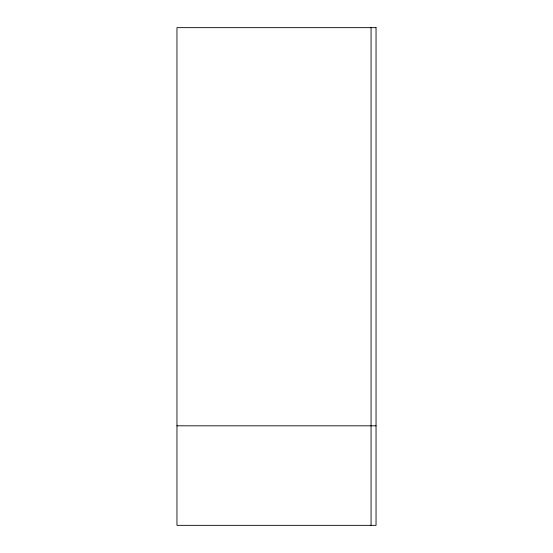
<?xml version="1.0" encoding="UTF-8"?>
<svg xmlns="http://www.w3.org/2000/svg" width="553" height="553" viewBox="0 0 553 553"><rect width="100%" height="100%" fill="white"/><g stroke="black" fill="none" stroke-linecap="round" stroke-linejoin="round"><path stroke-width="0.83" d="M176.96 425.81L376.04 425.81M371.063 27.65L371.063 525.35M376.04 27.65L176.96 27.65L176.96 525.35L376.04 525.35L376.04 27.65"/></g></svg>
